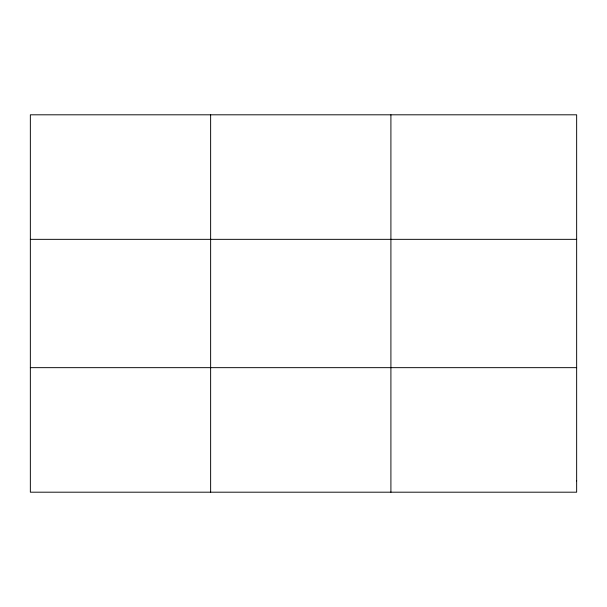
<?xml version="1.0" encoding="UTF-8"?>
<svg xmlns="http://www.w3.org/2000/svg" width="607" height="607" viewBox="0 0 607 607"><rect width="100%" height="100%" fill="white"/><g stroke="black" fill="none" stroke-linecap="round" stroke-linejoin="round"><path stroke-width="0.91" d="M210.629 114.806L210.629 492.194M390.908 114.806L390.908 492.194M30.35 239.34L576.65 239.34M30.35 367.66L576.65 367.66M576.65 480.873L576.65 492.194L30.35 492.194L30.35 114.806L576.65 114.806L576.65 480.873"/></g></svg>
